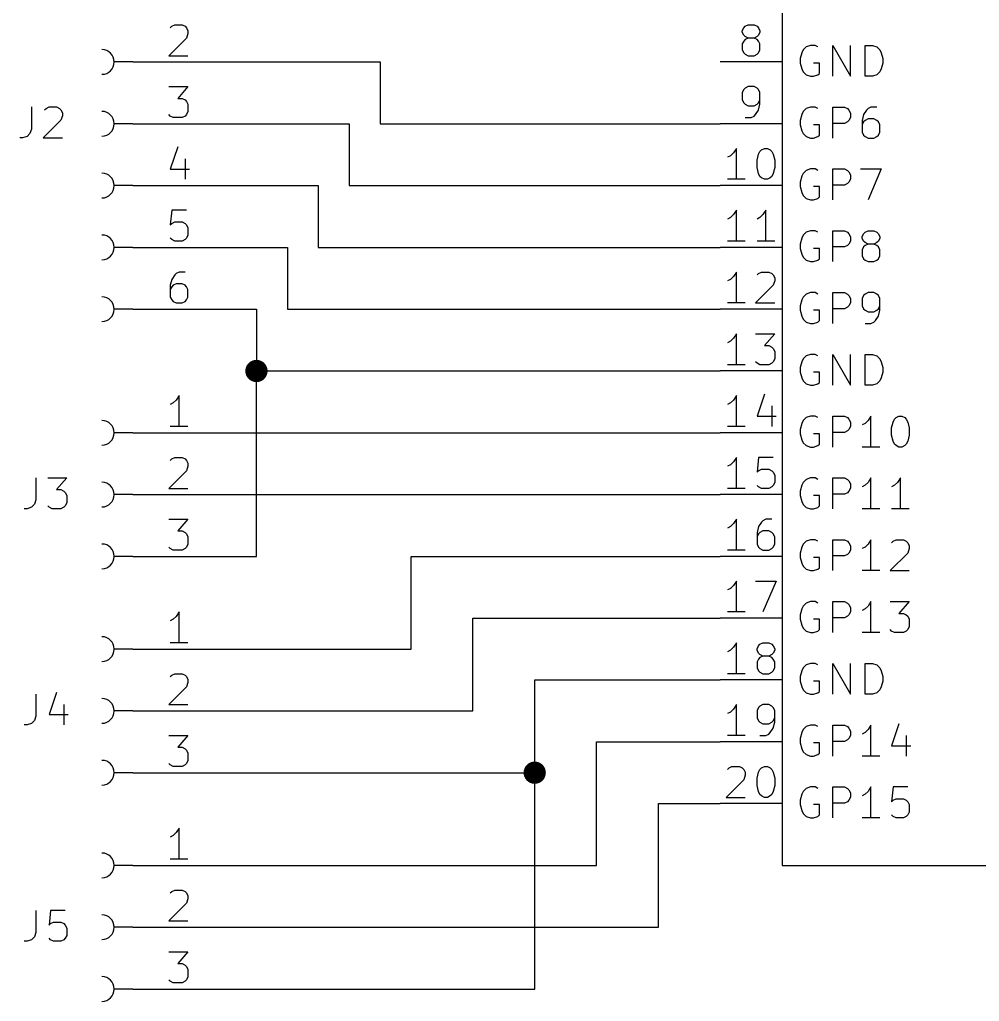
# Model space of a CAD drawing. Extents: x 4.17 to 7.23, y -4.62 to -2.02.
# Drawn here: x 4.167 to 5.719, y -4.62 to -3.032 of the extents above; entities that cross this region are included whole.
import ezdxf

# ---------------------------------------------------------------- set-up
doc = ezdxf.new("R2010")
doc.units = 0
doc.header["$MEASUREMENT"] = 0
doc.layers.add('BLACK', color=7, linetype='CONTINUOUS')

msp = doc.modelspace()

# ---------------------------------------------------------------- linework, layer by layer
at = {"layer": 'BLACK', "linetype": 'CONTINUOUS'}
for p, q in [((5.4, -2.25), (5.4, -4.4)), ((4.4107, -3.0446), (4.4131, -3.0423)), ((4.4131, -3.0423), (4.4179, -3.0399)), ((4.4179, -3.0399), (4.4298, -3.0399)), ((4.4298, -3.0399), (4.4345, -3.0423)), ((4.4345, -3.0423), (4.4369, -3.0446)), ((4.4369, -3.0446), (4.4393, -3.0494)), ((4.4393, -3.0494), (4.4393, -3.0542)), ((5.3357, -3.0494), (5.3381, -3.0446)), ((5.3357, -3.0518), (5.3357, -3.0494)), ((5.3381, -3.0446), (5.3405, -3.0423)), ((5.3405, -3.0423), (5.3452, -3.0399)), ((5.3452, -3.0399), (5.3548, -3.0399)), ((5.3548, -3.0399), (5.3595, -3.0423)), ((5.3595, -3.0423), (5.3619, -3.0446)), ((5.3619, -3.0446), (5.3643, -3.0494)), ((5.3643, -3.0494), (5.3643, -3.0518)), ((4.4369, -3.0613), (4.4083, -3.0899)), ((4.4393, -3.0542), (4.4369, -3.0613)), ((5.3381, -3.0565), (5.3357, -3.0518)), ((5.3405, -3.0589), (5.3381, -3.0565)), ((5.3405, -3.0637), (5.3381, -3.0661)), ((5.3452, -3.0613), (5.3405, -3.0589)), ((5.3452, -3.0613), (5.3405, -3.0637)), ((5.3548, -3.0613), (5.3452, -3.0613)), ((5.3595, -3.0589), (5.3548, -3.0613)), ((5.3595, -3.0637), (5.3548, -3.0613)), ((5.3619, -3.0565), (5.3595, -3.0589)), ((5.3619, -3.0661), (5.3595, -3.0637)), ((5.3643, -3.0518), (5.3619, -3.0565)), ((5.3381, -3.0661), (5.3357, -3.0708)), ((5.3357, -3.0708), (5.3357, -3.0804)), ((5.3357, -3.0804), (5.3381, -3.0851)), ((5.3643, -3.0708), (5.3619, -3.0661)), ((5.3619, -3.0851), (5.3643, -3.0804)), ((5.3643, -3.0804), (5.3643, -3.0708)), ((5.4343, -3.0803), (5.4319, -3.085)), ((5.439, -3.0755), (5.4343, -3.0803)), ((5.4462, -3.0731), (5.439, -3.0755)), ((5.4533, -3.0731), (5.4462, -3.0731)), ((5.4581, -3.0755), (5.4533, -3.0731)), ((5.4819, -3.1231), (5.4819, -3.0731)), ((5.4819, -3.0731), (5.5105, -3.1231)), ((5.5105, -3.1231), (5.5105, -3.0731)), ((5.5343, -3.1231), (5.5343, -3.0731)), ((5.5343, -3.0731), (5.5462, -3.0731)), ((5.5462, -3.0731), (5.5533, -3.0755)), ((5.5533, -3.0755), (5.5581, -3.0803)), ((5.5581, -3.0803), (5.5605, -3.085)), ((4.4083, -3.0899), (4.4393, -3.0899)), ((5.3381, -3.0851), (5.3405, -3.0875)), ((5.3405, -3.0875), (5.3452, -3.0899)), ((5.3452, -3.0899), (5.3548, -3.0899)), ((5.3548, -3.0899), (5.3595, -3.0875)), ((5.3595, -3.0875), (5.3619, -3.0851)), ((5.4319, -3.085), (5.4295, -3.0946)), ((5.4295, -3.0946), (5.4295, -3.1017)), ((5.5605, -3.085), (5.5629, -3.0946)), ((5.5629, -3.0946), (5.5629, -3.1017)), ((4.35, -3.1), (4.32, -3.1)), ((4.35, -3.1), (4.5, -3.1)), ((4.5, -3.1), (4.75, -3.1)), ((4.75, -3.1), (4.75, -3.2)), ((5.4, -3.1), (5.3, -3.1)), ((5.4295, -3.1017), (5.4319, -3.1112)), ((5.4319, -3.1112), (5.4343, -3.116)), ((5.4605, -3.1017), (5.4509, -3.1017)), ((5.4605, -3.1184), (5.4605, -3.1017)), ((5.5605, -3.1112), (5.5581, -3.116)), ((5.5629, -3.1017), (5.5605, -3.1112)), ((5.4343, -3.116), (5.439, -3.1208)), ((5.439, -3.1208), (5.4462, -3.1231)), ((5.4462, -3.1231), (5.4509, -3.1231)), ((5.4509, -3.1231), (5.4581, -3.1208)), ((5.4581, -3.1208), (5.4605, -3.1184)), ((5.5462, -3.1231), (5.5343, -3.1231)), ((5.5533, -3.1208), (5.5462, -3.1231)), ((5.5581, -3.116), (5.5533, -3.1208)), ((4.4083, -3.1399), (4.4393, -3.1399)), ((4.4393, -3.1399), (4.4226, -3.1589)), ((5.3381, -3.1446), (5.3357, -3.1494)), ((5.3405, -3.1423), (5.3381, -3.1446)), ((5.3452, -3.1399), (5.3405, -3.1423)), ((5.3548, -3.1399), (5.3452, -3.1399)), ((5.3595, -3.1423), (5.3548, -3.1399)), ((5.3619, -3.1446), (5.3595, -3.1423)), ((5.3643, -3.1494), (5.3619, -3.1446)), ((4.4226, -3.1589), (4.4298, -3.1589)), ((4.4298, -3.1589), (4.4345, -3.1613)), ((5.3357, -3.1494), (5.3357, -3.1613)), ((5.3643, -3.1684), (5.3643, -3.1494)), ((4.1861, -3.1728), (4.1861, -3.2085)), ((4.2075, -3.1776), (4.2099, -3.1752)), ((4.2099, -3.1752), (4.2147, -3.1728)), ((4.2147, -3.1728), (4.2266, -3.1728)), ((4.2266, -3.1728), (4.2313, -3.1752)), ((4.2313, -3.1752), (4.2337, -3.1776)), ((4.4345, -3.1613), (4.4369, -3.1637)), ((4.4369, -3.1637), (4.4393, -3.1684)), ((4.4393, -3.1684), (4.4393, -3.1804)), ((5.3357, -3.1613), (5.3381, -3.1661)), ((5.3381, -3.1661), (5.3405, -3.1684)), ((5.3405, -3.1684), (5.3452, -3.1708)), ((5.3452, -3.1708), (5.3548, -3.1708)), ((5.3548, -3.1708), (5.3595, -3.1684)), ((5.3595, -3.1684), (5.3619, -3.1661)), ((5.3619, -3.1661), (5.3643, -3.1613)), ((5.3619, -3.178), (5.3643, -3.1684)), ((5.439, -3.1755), (5.4343, -3.1803)), ((5.4462, -3.1731), (5.439, -3.1755)), ((5.4533, -3.1731), (5.4462, -3.1731)), ((5.4581, -3.1755), (5.4533, -3.1731)), ((5.4819, -3.2231), (5.4819, -3.1731)), ((5.4819, -3.1731), (5.5009, -3.1731)), ((5.5009, -3.1731), (5.5057, -3.1755)), ((5.5057, -3.1755), (5.5081, -3.1779)), ((5.539, -3.1755), (5.5367, -3.1779)), ((5.5438, -3.1731), (5.539, -3.1755)), ((5.5533, -3.1731), (5.5438, -3.1731)), ((4.2337, -3.1776), (4.2361, -3.1823)), ((4.2361, -3.1871), (4.2337, -3.1942)), ((4.2361, -3.1823), (4.2361, -3.1871)), ((4.4107, -3.1875), (4.4083, -3.1851)), ((4.4155, -3.1899), (4.4107, -3.1875)), ((4.4298, -3.1899), (4.4155, -3.1899)), ((4.4345, -3.1875), (4.4298, -3.1899)), ((4.4369, -3.1851), (4.4345, -3.1875)), ((4.4393, -3.1804), (4.4369, -3.1851)), ((5.3405, -3.1899), (5.35, -3.1899)), ((5.35, -3.1899), (5.3548, -3.1875)), ((5.3548, -3.1875), (5.3571, -3.1851)), ((5.3571, -3.1851), (5.3619, -3.178)), ((5.4319, -3.185), (5.4295, -3.1946)), ((5.4343, -3.1803), (5.4319, -3.185)), ((5.5081, -3.1779), (5.5105, -3.1827)), ((5.5105, -3.1898), (5.5081, -3.1946)), ((5.5105, -3.1827), (5.5105, -3.1898)), ((5.5319, -3.185), (5.5295, -3.1946)), ((5.5367, -3.1779), (5.5319, -3.185)), ((5.539, -3.1922), (5.5343, -3.1946)), ((5.5486, -3.1922), (5.539, -3.1922)), ((5.5533, -3.1946), (5.5486, -3.1922)), ((4.1861, -3.2085), (4.1837, -3.2157)), ((4.2337, -3.1942), (4.2051, -3.2228)), ((4.35, -3.2), (4.32, -3.2)), ((4.35, -3.2), (4.5, -3.2)), ((4.5, -3.2), (4.7, -3.2)), ((4.7, -3.2), (4.7, -3.3)), ((4.75, -3.2), (5.3, -3.2)), ((5.4, -3.2), (5.3, -3.2)), ((5.4295, -3.1946), (5.4295, -3.2017)), ((5.4295, -3.2017), (5.4319, -3.2112)), ((5.4605, -3.2017), (5.4509, -3.2017)), ((5.4605, -3.2184), (5.4605, -3.2017)), ((5.5009, -3.1993), (5.4819, -3.1993)), ((5.5057, -3.1969), (5.5009, -3.1993)), ((5.5081, -3.1946), (5.5057, -3.1969)), ((5.5295, -3.1946), (5.5295, -3.2136)), ((5.5319, -3.1969), (5.5295, -3.2017)), ((5.5343, -3.1946), (5.5319, -3.1969)), ((5.5557, -3.1969), (5.5533, -3.1946)), ((5.5581, -3.2017), (5.5557, -3.1969)), ((5.5581, -3.2136), (5.5581, -3.2017)), ((4.1718, -3.2228), (4.1671, -3.2228)), ((4.179, -3.2204), (4.1718, -3.2228)), ((4.1837, -3.2157), (4.179, -3.2204)), ((4.2051, -3.2228), (4.2361, -3.2228)), ((5.4319, -3.2112), (5.4343, -3.216)), ((5.4343, -3.216), (5.439, -3.2208)), ((5.439, -3.2208), (5.4462, -3.2231)), ((5.4462, -3.2231), (5.4509, -3.2231)), ((5.4509, -3.2231), (5.4581, -3.2208)), ((5.4581, -3.2208), (5.4605, -3.2184)), ((5.5295, -3.2136), (5.5319, -3.2184)), ((5.5319, -3.2184), (5.5343, -3.2208)), ((5.5343, -3.2208), (5.539, -3.2231)), ((5.539, -3.2231), (5.5486, -3.2231)), ((5.5486, -3.2231), (5.5533, -3.2208)), ((5.5533, -3.2208), (5.5557, -3.2184)), ((5.5557, -3.2184), (5.5581, -3.2136)), ((4.4226, -3.2375), (4.4107, -3.2732)), ((5.3262, -3.2399), (5.3214, -3.247)), ((5.3262, -3.2899), (5.3262, -3.2399)), ((5.3667, -3.2423), (5.3714, -3.2399)), ((5.3714, -3.2399), (5.3762, -3.2399)), ((5.3762, -3.2399), (5.3809, -3.2423)), ((5.3167, -3.2518), (5.3119, -3.2542)), ((5.3214, -3.247), (5.3167, -3.2518)), ((5.3595, -3.2589), (5.3619, -3.2494)), ((5.3619, -3.2494), (5.3643, -3.2446)), ((5.3643, -3.2446), (5.3667, -3.2423)), ((5.3809, -3.2423), (5.3833, -3.2446)), ((5.3833, -3.2446), (5.3857, -3.2494)), ((5.3857, -3.2494), (5.3881, -3.2589)), ((4.4345, -3.2565), (4.4345, -3.2899)), ((5.3595, -3.2708), (5.3595, -3.2589)), ((5.3619, -3.2804), (5.3595, -3.2708)), ((5.3881, -3.2708), (5.3857, -3.2804)), ((5.3881, -3.2589), (5.3881, -3.2708)), ((4.4107, -3.2732), (4.4417, -3.2732)), ((5.3643, -3.2851), (5.3619, -3.2804)), ((5.3667, -3.2875), (5.3643, -3.2851)), ((5.3714, -3.2899), (5.3667, -3.2875)), ((5.3809, -3.2875), (5.3762, -3.2899)), ((5.3833, -3.2851), (5.3809, -3.2875)), ((5.3857, -3.2804), (5.3833, -3.2851)), ((5.4319, -3.285), (5.4295, -3.2946)), ((5.4343, -3.2803), (5.4319, -3.285)), ((5.439, -3.2755), (5.4343, -3.2803)), ((5.4462, -3.2731), (5.439, -3.2755)), ((5.4533, -3.2731), (5.4462, -3.2731)), ((5.4581, -3.2755), (5.4533, -3.2731)), ((5.4819, -3.3231), (5.4819, -3.2731)), ((5.4819, -3.2731), (5.5009, -3.2731)), ((5.5009, -3.2731), (5.5057, -3.2755)), ((5.5057, -3.2755), (5.5081, -3.2779)), ((5.5081, -3.2779), (5.5105, -3.2827)), ((5.5105, -3.2827), (5.5105, -3.2898)), ((5.5271, -3.2731), (5.5605, -3.2731)), ((5.5605, -3.2731), (5.539, -3.3231)), ((4.35, -3.3), (4.32, -3.3)), ((4.35, -3.3), (4.5, -3.3)), ((4.5, -3.3), (4.65, -3.3)), ((4.65, -3.3), (4.65, -3.4)), ((4.7, -3.3), (5.3, -3.3)), ((5.4, -3.3), (5.3, -3.3)), ((5.3405, -3.2899), (5.3119, -3.2899)), ((5.3762, -3.2899), (5.3714, -3.2899)), ((5.4295, -3.2946), (5.4295, -3.3017)), ((5.4295, -3.3017), (5.4319, -3.3112)), ((5.4605, -3.3017), (5.4509, -3.3017)), ((5.4605, -3.3184), (5.4605, -3.3017)), ((5.5009, -3.2993), (5.4819, -3.2993)), ((5.5057, -3.2969), (5.5009, -3.2993)), ((5.5081, -3.2946), (5.5057, -3.2969)), ((5.5105, -3.2898), (5.5081, -3.2946)), ((5.4319, -3.3112), (5.4343, -3.316)), ((5.4343, -3.316), (5.439, -3.3208)), ((5.4581, -3.3208), (5.4605, -3.3184)), ((5.439, -3.3208), (5.4462, -3.3231)), ((5.4462, -3.3231), (5.4509, -3.3231)), ((5.4509, -3.3231), (5.4581, -3.3208)), ((4.4131, -3.3399), (4.4107, -3.3637)), ((4.4369, -3.3399), (4.4131, -3.3399)), ((5.3214, -3.347), (5.3167, -3.3518)), ((5.3262, -3.3399), (5.3214, -3.347)), ((5.3262, -3.3899), (5.3262, -3.3399)), ((5.369, -3.347), (5.3643, -3.3518)), ((5.3738, -3.3399), (5.369, -3.347)), ((5.3738, -3.3899), (5.3738, -3.3399)), ((4.4107, -3.3637), (4.4131, -3.3613)), ((4.4131, -3.3613), (4.4179, -3.3589)), ((4.4179, -3.3589), (4.4298, -3.3589)), ((4.4298, -3.3589), (4.4345, -3.3613)), ((4.4345, -3.3613), (4.4369, -3.3637)), ((4.4369, -3.3637), (4.4393, -3.3684)), ((5.3167, -3.3518), (5.3119, -3.3542)), ((5.3643, -3.3518), (5.3595, -3.3542)), ((4.4393, -3.3804), (4.4369, -3.3851)), ((4.4393, -3.3684), (4.4393, -3.3804)), ((5.4343, -3.3803), (5.4319, -3.385)), ((5.439, -3.3755), (5.4343, -3.3803)), ((5.4462, -3.3731), (5.439, -3.3755)), ((5.4533, -3.3731), (5.4462, -3.3731)), ((5.4581, -3.3755), (5.4533, -3.3731)), ((5.4819, -3.4231), (5.4819, -3.3731)), ((5.4819, -3.3731), (5.5009, -3.3731)), ((5.5009, -3.3731), (5.5057, -3.3755)), ((5.5057, -3.3755), (5.5081, -3.3779)), ((5.5081, -3.3779), (5.5105, -3.3827)), ((5.5105, -3.3827), (5.5105, -3.3898)), ((5.5295, -3.3827), (5.5319, -3.3779)), ((5.5295, -3.385), (5.5295, -3.3827)), ((5.5319, -3.3779), (5.5343, -3.3755)), ((5.5343, -3.3755), (5.539, -3.3731)), ((5.539, -3.3731), (5.5486, -3.3731)), ((5.5486, -3.3731), (5.5533, -3.3755)), ((5.5533, -3.3755), (5.5557, -3.3779)), ((5.5557, -3.3779), (5.5581, -3.3827)), ((5.5581, -3.3827), (5.5581, -3.385)), ((4.4131, -3.3875), (4.4107, -3.3851)), ((4.4179, -3.3899), (4.4131, -3.3875)), ((4.4298, -3.3899), (4.4179, -3.3899)), ((4.4345, -3.3875), (4.4298, -3.3899)), ((4.4369, -3.3851), (4.4345, -3.3875)), ((5.3405, -3.3899), (5.3119, -3.3899)), ((5.3881, -3.3899), (5.3595, -3.3899)), ((5.4319, -3.385), (5.4295, -3.3946)), ((5.4295, -3.3946), (5.4295, -3.4017)), ((5.5009, -3.3993), (5.4819, -3.3993)), ((5.5057, -3.3969), (5.5009, -3.3993)), ((5.5081, -3.3946), (5.5057, -3.3969)), ((5.5105, -3.3898), (5.5081, -3.3946)), ((5.5319, -3.3898), (5.5295, -3.385)), ((5.5319, -3.3993), (5.5295, -3.4041)), ((5.5343, -3.3922), (5.5319, -3.3898)), ((5.5343, -3.3969), (5.5319, -3.3993)), ((5.539, -3.3946), (5.5343, -3.3922)), ((5.539, -3.3946), (5.5343, -3.3969)), ((5.5486, -3.3946), (5.539, -3.3946)), ((5.5533, -3.3922), (5.5486, -3.3946)), ((5.5533, -3.3969), (5.5486, -3.3946)), ((5.5557, -3.3898), (5.5533, -3.3922)), ((5.5557, -3.3993), (5.5533, -3.3969)), ((5.5581, -3.385), (5.5557, -3.3898)), ((5.5581, -3.4041), (5.5557, -3.3993)), ((4.35, -3.4), (4.32, -3.4)), ((4.35, -3.4), (4.5, -3.4)), ((4.5, -3.4), (4.6, -3.4)), ((4.6, -3.4), (4.6, -3.5)), ((4.65, -3.4), (5.3, -3.4)), ((5.4, -3.4), (5.3, -3.4)), ((5.4295, -3.4017), (5.4319, -3.4112)), ((5.4319, -3.4112), (5.4343, -3.416)), ((5.4605, -3.4017), (5.4509, -3.4017)), ((5.4605, -3.4184), (5.4605, -3.4017)), ((5.5295, -3.4041), (5.5295, -3.4136)), ((5.5295, -3.4136), (5.5319, -3.4184)), ((5.5557, -3.4184), (5.5581, -3.4136)), ((5.5581, -3.4136), (5.5581, -3.4041)), ((5.4343, -3.416), (5.439, -3.4208)), ((5.439, -3.4208), (5.4462, -3.4231)), ((5.4462, -3.4231), (5.4509, -3.4231)), ((5.4509, -3.4231), (5.4581, -3.4208)), ((5.4581, -3.4208), (5.4605, -3.4184)), ((5.5319, -3.4184), (5.5343, -3.4208)), ((5.5343, -3.4208), (5.539, -3.4231)), ((5.539, -3.4231), (5.5486, -3.4231)), ((5.5486, -3.4231), (5.5533, -3.4208)), ((5.5533, -3.4208), (5.5557, -3.4184)), ((4.4179, -3.4446), (4.4131, -3.4518)), ((4.4202, -3.4423), (4.4179, -3.4446)), ((4.425, -3.4399), (4.4202, -3.4423)), ((4.4345, -3.4399), (4.425, -3.4399)), ((5.3214, -3.447), (5.3167, -3.4518)), ((5.3262, -3.4399), (5.3214, -3.447)), ((5.3262, -3.4899), (5.3262, -3.4399)), ((5.3595, -3.4446), (5.3619, -3.4423)), ((5.3619, -3.4423), (5.3667, -3.4399)), ((5.3667, -3.4399), (5.3786, -3.4399)), ((5.3786, -3.4399), (5.3833, -3.4423)), ((5.3833, -3.4423), (5.3857, -3.4446)), ((5.3857, -3.4446), (5.3881, -3.4494)), ((4.4131, -3.4518), (4.4107, -3.4613)), ((4.4107, -3.4613), (4.4107, -3.4804)), ((4.4155, -3.4613), (4.4131, -3.4637)), ((4.4202, -3.4589), (4.4155, -3.4613)), ((4.4298, -3.4589), (4.4202, -3.4589)), ((4.4345, -3.4613), (4.4298, -3.4589)), ((4.4369, -3.4637), (4.4345, -3.4613)), ((5.3167, -3.4518), (5.3119, -3.4542)), ((5.3857, -3.4613), (5.3571, -3.4899)), ((5.3881, -3.4542), (5.3857, -3.4613)), ((5.3881, -3.4494), (5.3881, -3.4542)), ((4.4131, -3.4637), (4.4107, -3.4684)), ((4.4393, -3.4684), (4.4369, -3.4637)), ((4.4393, -3.4804), (4.4393, -3.4684)), ((5.439, -3.4755), (5.4343, -3.4803)), ((5.4462, -3.4731), (5.439, -3.4755)), ((5.4533, -3.4731), (5.4462, -3.4731)), ((5.4581, -3.4755), (5.4533, -3.4731)), ((5.4819, -3.5231), (5.4819, -3.4731)), ((5.4819, -3.4731), (5.5009, -3.4731)), ((5.5009, -3.4731), (5.5057, -3.4755)), ((5.5057, -3.4755), (5.5081, -3.4779)), ((5.5081, -3.4779), (5.5105, -3.4827)), ((5.5319, -3.4779), (5.5295, -3.4827)), ((5.5343, -3.4755), (5.5319, -3.4779)), ((5.539, -3.4731), (5.5343, -3.4755)), ((5.5486, -3.4731), (5.539, -3.4731)), ((5.5533, -3.4755), (5.5486, -3.4731)), ((5.5557, -3.4779), (5.5533, -3.4755)), ((5.5581, -3.4827), (5.5557, -3.4779)), ((4.4107, -3.4804), (4.4131, -3.4851)), ((4.4131, -3.4851), (4.4155, -3.4875)), ((4.4155, -3.4875), (4.4202, -3.4899)), ((4.4202, -3.4899), (4.4298, -3.4899)), ((4.4298, -3.4899), (4.4345, -3.4875)), ((4.4345, -3.4875), (4.4369, -3.4851)), ((4.4369, -3.4851), (4.4393, -3.4804)), ((5.3405, -3.4899), (5.3119, -3.4899)), ((5.3571, -3.4899), (5.3881, -3.4899)), ((5.4319, -3.485), (5.4295, -3.4946)), ((5.4295, -3.4946), (5.4295, -3.5017)), ((5.4343, -3.4803), (5.4319, -3.485)), ((5.5081, -3.4946), (5.5057, -3.4969)), ((5.5105, -3.4898), (5.5081, -3.4946)), ((5.5105, -3.4827), (5.5105, -3.4898)), ((5.5295, -3.4827), (5.5295, -3.4946)), ((5.5295, -3.4946), (5.5319, -3.4993)), ((5.5557, -3.4993), (5.5581, -3.4946)), ((5.5581, -3.5017), (5.5581, -3.4827)), ((4.35, -3.5), (4.32, -3.5)), ((4.35, -3.5), (4.5, -3.5)), ((4.5, -3.5), (4.55, -3.5)), ((4.55, -3.5), (4.55, -3.6)), ((4.6, -3.5), (5.3, -3.5)), ((5.4, -3.5), (5.3, -3.5)), ((5.4295, -3.5017), (5.4319, -3.5112)), ((5.4605, -3.5017), (5.4509, -3.5017)), ((5.4605, -3.5184), (5.4605, -3.5017)), ((5.5009, -3.4993), (5.4819, -3.4993)), ((5.5057, -3.4969), (5.5009, -3.4993)), ((5.5319, -3.4993), (5.5343, -3.5017)), ((5.5343, -3.5017), (5.539, -3.5041)), ((5.539, -3.5041), (5.5486, -3.5041)), ((5.5486, -3.5041), (5.5533, -3.5017)), ((5.5533, -3.5017), (5.5557, -3.4993)), ((5.5557, -3.5112), (5.5581, -3.5017)), ((5.4319, -3.5112), (5.4343, -3.516)), ((5.4343, -3.516), (5.439, -3.5208)), ((5.439, -3.5208), (5.4462, -3.5231)), ((5.4462, -3.5231), (5.4509, -3.5231)), ((5.4509, -3.5231), (5.4581, -3.5208)), ((5.4581, -3.5208), (5.4605, -3.5184)), ((5.5343, -3.5231), (5.5438, -3.5231)), ((5.5438, -3.5231), (5.5486, -3.5208)), ((5.5486, -3.5208), (5.5509, -3.5184)), ((5.5509, -3.5184), (5.5557, -3.5112)), ((5.3262, -3.5399), (5.3214, -3.547)), ((5.3262, -3.5899), (5.3262, -3.5399)), ((5.3571, -3.5399), (5.3881, -3.5399)), ((5.3881, -3.5399), (5.3714, -3.5589)), ((5.3167, -3.5518), (5.3119, -3.5542)), ((5.3214, -3.547), (5.3167, -3.5518)), ((5.3714, -3.5589), (5.3786, -3.5589)), ((5.3786, -3.5589), (5.3833, -3.5613)), ((5.3833, -3.5613), (5.3857, -3.5637)), ((5.3857, -3.5637), (5.3881, -3.5684)), ((5.3881, -3.5684), (5.3881, -3.5804)), ((5.4462, -3.5731), (5.439, -3.5755)), ((5.4533, -3.5731), (5.4462, -3.5731)), ((5.4581, -3.5755), (5.4533, -3.5731)), ((5.4819, -3.6231), (5.4819, -3.5731)), ((5.4819, -3.5731), (5.5105, -3.6231)), ((5.5105, -3.6231), (5.5105, -3.5731)), ((5.5343, -3.6231), (5.5343, -3.5731)), ((5.5343, -3.5731), (5.5462, -3.5731)), ((5.5462, -3.5731), (5.5533, -3.5755)), ((5.3405, -3.5899), (5.3119, -3.5899)), ((5.3595, -3.5875), (5.3571, -3.5851)), ((5.3643, -3.5899), (5.3595, -3.5875)), ((5.3786, -3.5899), (5.3643, -3.5899)), ((5.3833, -3.5875), (5.3786, -3.5899)), ((5.3857, -3.5851), (5.3833, -3.5875)), ((5.3881, -3.5804), (5.3857, -3.5851)), ((5.4319, -3.585), (5.4295, -3.5946)), ((5.4343, -3.5803), (5.4319, -3.585)), ((5.439, -3.5755), (5.4343, -3.5803)), ((5.5533, -3.5755), (5.5581, -3.5803)), ((5.5581, -3.5803), (5.5605, -3.585)), ((5.5605, -3.585), (5.5629, -3.5946)), ((4.55, -3.9), (4.55, -3.6)), ((4.55, -3.6), (5.3, -3.6)), ((5.4, -3.6), (5.3, -3.6)), ((5.4295, -3.5946), (5.4295, -3.6017)), ((5.4295, -3.6017), (5.4319, -3.6112)), ((5.4605, -3.6017), (5.4509, -3.6017)), ((5.4605, -3.6184), (5.4605, -3.6017)), ((5.5629, -3.6017), (5.5605, -3.6112)), ((5.5629, -3.5946), (5.5629, -3.6017)), ((5.4319, -3.6112), (5.4343, -3.616)), ((5.4343, -3.616), (5.439, -3.6208)), ((5.439, -3.6208), (5.4462, -3.6231)), ((5.4509, -3.6231), (5.4581, -3.6208)), ((5.4581, -3.6208), (5.4605, -3.6184)), ((5.5533, -3.6208), (5.5462, -3.6231)), ((5.5581, -3.616), (5.5533, -3.6208)), ((5.5605, -3.6112), (5.5581, -3.616)), ((5.3714, -3.6375), (5.3595, -3.6732)), ((5.4462, -3.6231), (5.4509, -3.6231)), ((5.5462, -3.6231), (5.5343, -3.6231)), ((4.4155, -3.6518), (4.4107, -3.6542)), ((4.4202, -3.647), (4.4155, -3.6518)), ((4.425, -3.6399), (4.4202, -3.647)), ((4.425, -3.6899), (4.425, -3.6399)), ((5.3167, -3.6518), (5.3119, -3.6542)), ((5.3214, -3.647), (5.3167, -3.6518)), ((5.3262, -3.6399), (5.3214, -3.647)), ((5.3262, -3.6899), (5.3262, -3.6399)), ((5.3833, -3.6565), (5.3833, -3.6899)), ((5.3595, -3.6732), (5.3905, -3.6732)), ((5.4319, -3.685), (5.4295, -3.6946)), ((5.4343, -3.6803), (5.4319, -3.685)), ((5.439, -3.6755), (5.4343, -3.6803)), ((5.4462, -3.6731), (5.439, -3.6755)), ((5.4533, -3.6731), (5.4462, -3.6731)), ((5.4581, -3.6755), (5.4533, -3.6731)), ((5.4819, -3.7231), (5.4819, -3.6731)), ((5.4819, -3.6731), (5.5009, -3.6731)), ((5.5009, -3.6731), (5.5057, -3.6755)), ((5.5057, -3.6755), (5.5081, -3.6779)), ((5.5081, -3.6779), (5.5105, -3.6827)), ((5.5105, -3.6827), (5.5105, -3.6898)), ((5.5343, -3.685), (5.5295, -3.6874)), ((5.539, -3.6803), (5.5343, -3.685)), ((5.5438, -3.6731), (5.539, -3.6803)), ((5.5438, -3.7231), (5.5438, -3.6731)), ((5.5771, -3.6922), (5.5795, -3.6827)), ((5.5795, -3.6827), (5.5819, -3.6779)), ((5.5819, -3.6779), (5.5843, -3.6755)), ((5.5843, -3.6755), (5.589, -3.6731)), ((5.589, -3.6731), (5.5938, -3.6731)), ((5.5938, -3.6731), (5.5986, -3.6755)), ((5.5986, -3.6755), (5.6009, -3.6779)), ((5.6009, -3.6779), (5.6033, -3.6827)), ((5.6033, -3.6827), (5.6057, -3.6922)), ((4.35, -3.7), (4.32, -3.7)), ((4.35, -3.7), (4.5, -3.7)), ((4.4393, -3.6899), (4.4107, -3.6899)), ((4.5, -3.7), (5.3, -3.7)), ((5.4, -3.7), (5.3, -3.7)), ((5.3405, -3.6899), (5.3119, -3.6899)), ((5.4295, -3.6946), (5.4295, -3.7017)), ((5.5009, -3.6993), (5.4819, -3.6993)), ((5.5057, -3.6969), (5.5009, -3.6993)), ((5.5081, -3.6946), (5.5057, -3.6969)), ((5.5105, -3.6898), (5.5081, -3.6946)), ((5.5771, -3.7041), (5.5771, -3.6922)), ((5.6057, -3.6922), (5.6057, -3.7041)), ((5.4295, -3.7017), (5.4319, -3.7112)), ((5.4319, -3.7112), (5.4343, -3.716)), ((5.4343, -3.716), (5.439, -3.7208)), ((5.4605, -3.7017), (5.4509, -3.7017)), ((5.4605, -3.7184), (5.4605, -3.7017)), ((5.5795, -3.7136), (5.5771, -3.7041)), ((5.5819, -3.7184), (5.5795, -3.7136)), ((5.6033, -3.7136), (5.6009, -3.7184)), ((5.6057, -3.7041), (5.6033, -3.7136)), ((5.439, -3.7208), (5.4462, -3.7231)), ((5.4462, -3.7231), (5.4509, -3.7231)), ((5.4509, -3.7231), (5.4581, -3.7208)), ((5.4581, -3.7208), (5.4605, -3.7184)), ((5.5581, -3.7231), (5.5295, -3.7231)), ((5.5843, -3.7208), (5.5819, -3.7184)), ((5.589, -3.7231), (5.5843, -3.7208)), ((5.5938, -3.7231), (5.589, -3.7231)), ((5.5986, -3.7208), (5.5938, -3.7231)), ((5.6009, -3.7184), (5.5986, -3.7208)), ((4.4107, -3.7446), (4.4131, -3.7423)), ((4.4131, -3.7423), (4.4179, -3.7399)), ((4.4179, -3.7399), (4.4298, -3.7399)), ((4.4298, -3.7399), (4.4345, -3.7423)), ((4.4345, -3.7423), (4.4369, -3.7446)), ((4.4369, -3.7446), (4.4393, -3.7494)), ((5.3214, -3.747), (5.3167, -3.7518)), ((5.3262, -3.7399), (5.3214, -3.747)), ((5.3262, -3.7899), (5.3262, -3.7399)), ((5.3619, -3.7399), (5.3595, -3.7637)), ((5.3857, -3.7399), (5.3619, -3.7399)), ((4.4369, -3.7613), (4.4083, -3.7899)), ((4.4393, -3.7542), (4.4369, -3.7613)), ((4.4393, -3.7494), (4.4393, -3.7542)), ((5.3167, -3.7518), (5.3119, -3.7542)), ((5.3595, -3.7637), (5.3619, -3.7613)), ((5.3619, -3.7613), (5.3667, -3.7589)), ((5.3667, -3.7589), (5.3786, -3.7589)), ((5.3786, -3.7589), (5.3833, -3.7613)), ((5.3833, -3.7613), (5.3857, -3.7637)), ((5.3857, -3.7637), (5.3881, -3.7684)), ((4.1933, -3.7728), (4.1933, -3.8085)), ((4.2124, -3.7728), (4.2433, -3.7728)), ((4.2433, -3.7728), (4.2267, -3.7919)), ((5.3881, -3.7804), (5.3857, -3.7851)), ((5.3881, -3.7684), (5.3881, -3.7804)), ((5.4343, -3.7803), (5.4319, -3.785)), ((5.439, -3.7755), (5.4343, -3.7803)), ((5.4462, -3.7731), (5.439, -3.7755)), ((5.4533, -3.7731), (5.4462, -3.7731)), ((5.4581, -3.7755), (5.4533, -3.7731)), ((5.4819, -3.8231), (5.4819, -3.7731)), ((5.4819, -3.7731), (5.5009, -3.7731)), ((5.5009, -3.7731), (5.5057, -3.7755)), ((5.5057, -3.7755), (5.5081, -3.7779)), ((5.5081, -3.7779), (5.5105, -3.7827)), ((5.539, -3.7803), (5.5343, -3.785)), ((5.5438, -3.7731), (5.539, -3.7803)), ((5.5438, -3.8231), (5.5438, -3.7731)), ((5.5867, -3.7803), (5.5819, -3.785)), ((5.5914, -3.7731), (5.5867, -3.7803)), ((5.5914, -3.8231), (5.5914, -3.7731)), ((4.2267, -3.7919), (4.2338, -3.7919)), ((4.2338, -3.7919), (4.2386, -3.7942)), ((4.2386, -3.7942), (4.2409, -3.7966)), ((4.4083, -3.7899), (4.4393, -3.7899)), ((5.3405, -3.7899), (5.3119, -3.7899)), ((5.3619, -3.7875), (5.3595, -3.7851)), ((5.3667, -3.7899), (5.3619, -3.7875)), ((5.3786, -3.7899), (5.3667, -3.7899)), ((5.3833, -3.7875), (5.3786, -3.7899)), ((5.3857, -3.7851), (5.3833, -3.7875)), ((5.4319, -3.785), (5.4295, -3.7946)), ((5.4295, -3.7946), (5.4295, -3.8017)), ((5.5081, -3.7946), (5.5057, -3.7969)), ((5.5105, -3.7898), (5.5081, -3.7946)), ((5.5105, -3.7827), (5.5105, -3.7898)), ((5.5343, -3.785), (5.5295, -3.7874)), ((5.5819, -3.785), (5.5771, -3.7874)), ((4.1933, -3.8085), (4.1909, -3.8157)), ((4.2409, -3.7966), (4.2433, -3.8014)), ((4.2433, -3.8014), (4.2433, -3.8133)), ((4.35, -3.8), (4.32, -3.8)), ((4.35, -3.8), (4.5, -3.8)), ((4.5, -3.8), (5.3, -3.8)), ((5.4, -3.8), (5.3, -3.8)), ((5.4295, -3.8017), (5.4319, -3.8112)), ((5.4319, -3.8112), (5.4343, -3.816)), ((5.4605, -3.8017), (5.4509, -3.8017)), ((5.4605, -3.8184), (5.4605, -3.8017)), ((5.5009, -3.7993), (5.4819, -3.7993)), ((5.5057, -3.7969), (5.5009, -3.7993)), ((4.179, -3.8228), (4.1743, -3.8228)), ((4.1862, -3.8204), (4.179, -3.8228)), ((4.1909, -3.8157), (4.1862, -3.8204)), ((4.2148, -3.8204), (4.2124, -3.818)), ((4.2195, -3.8228), (4.2148, -3.8204)), ((4.2338, -3.8228), (4.2195, -3.8228)), ((4.2386, -3.8204), (4.2338, -3.8228)), ((4.2409, -3.818), (4.2386, -3.8204)), ((4.2433, -3.8133), (4.2409, -3.818)), ((5.4343, -3.816), (5.439, -3.8208)), ((5.439, -3.8208), (5.4462, -3.8231)), ((5.4462, -3.8231), (5.4509, -3.8231)), ((5.4509, -3.8231), (5.4581, -3.8208)), ((5.4581, -3.8208), (5.4605, -3.8184)), ((5.5581, -3.8231), (5.5295, -3.8231)), ((5.6057, -3.8231), (5.5771, -3.8231)), ((4.4083, -3.8399), (4.4393, -3.8399)), ((4.4393, -3.8399), (4.4226, -3.8589)), ((5.3262, -3.8399), (5.3214, -3.847)), ((5.3262, -3.8899), (5.3262, -3.8399)), ((5.369, -3.8423), (5.3667, -3.8446)), ((5.3738, -3.8399), (5.369, -3.8423)), ((5.3833, -3.8399), (5.3738, -3.8399)), ((4.4226, -3.8589), (4.4298, -3.8589)), ((4.4298, -3.8589), (4.4345, -3.8613)), ((5.3167, -3.8518), (5.3119, -3.8542)), ((5.3214, -3.847), (5.3167, -3.8518)), ((5.3619, -3.8518), (5.3595, -3.8613)), ((5.3667, -3.8446), (5.3619, -3.8518)), ((5.369, -3.8589), (5.3643, -3.8613)), ((5.3786, -3.8589), (5.369, -3.8589)), ((5.3833, -3.8613), (5.3786, -3.8589)), ((4.4345, -3.8613), (4.4369, -3.8637)), ((4.4369, -3.8637), (4.4393, -3.8684)), ((4.4393, -3.8684), (4.4393, -3.8804)), ((5.3595, -3.8613), (5.3595, -3.8804)), ((5.3619, -3.8637), (5.3595, -3.8684)), ((5.3643, -3.8613), (5.3619, -3.8637)), ((5.3857, -3.8637), (5.3833, -3.8613)), ((5.3881, -3.8684), (5.3857, -3.8637)), ((5.3881, -3.8804), (5.3881, -3.8684)), ((5.439, -3.8755), (5.4343, -3.8803)), ((5.4462, -3.8731), (5.439, -3.8755)), ((5.4533, -3.8731), (5.4462, -3.8731)), ((5.4581, -3.8755), (5.4533, -3.8731)), ((5.4819, -3.9231), (5.4819, -3.8731)), ((5.4819, -3.8731), (5.5009, -3.8731)), ((5.5009, -3.8731), (5.5057, -3.8755)), ((5.5057, -3.8755), (5.5081, -3.8779)), ((5.5438, -3.8731), (5.539, -3.8803)), ((5.5438, -3.9231), (5.5438, -3.8731)), ((5.5771, -3.8779), (5.5795, -3.8755)), ((5.5795, -3.8755), (5.5843, -3.8731)), ((5.5843, -3.8731), (5.5962, -3.8731)), ((5.5962, -3.8731), (5.6009, -3.8755)), ((5.6009, -3.8755), (5.6033, -3.8779)), ((4.4107, -3.8875), (4.4083, -3.8851)), ((4.4155, -3.8899), (4.4107, -3.8875)), ((4.4298, -3.8899), (4.4155, -3.8899)), ((4.4345, -3.8875), (4.4298, -3.8899)), ((4.4369, -3.8851), (4.4345, -3.8875)), ((4.4393, -3.8804), (4.4369, -3.8851)), ((5.3405, -3.8899), (5.3119, -3.8899)), ((5.3595, -3.8804), (5.3619, -3.8851)), ((5.3619, -3.8851), (5.3643, -3.8875)), ((5.3643, -3.8875), (5.369, -3.8899)), ((5.369, -3.8899), (5.3786, -3.8899)), ((5.3786, -3.8899), (5.3833, -3.8875)), ((5.3833, -3.8875), (5.3857, -3.8851)), ((5.3857, -3.8851), (5.3881, -3.8804)), ((5.4319, -3.885), (5.4295, -3.8946)), ((5.4343, -3.8803), (5.4319, -3.885)), ((5.5081, -3.8779), (5.5105, -3.8827)), ((5.5105, -3.8898), (5.5081, -3.8946)), ((5.5105, -3.8827), (5.5105, -3.8898)), ((5.5343, -3.885), (5.5295, -3.8874)), ((5.539, -3.8803), (5.5343, -3.885)), ((5.6033, -3.8779), (5.6057, -3.8827)), ((5.6057, -3.8874), (5.6033, -3.8946)), ((5.6057, -3.8827), (5.6057, -3.8874)), ((4.35, -3.9), (4.32, -3.9)), ((4.35, -3.9), (4.5, -3.9)), ((4.5, -3.9), (4.55, -3.9)), ((4.8, -3.9), (5.3, -3.9)), ((4.8, -4.05), (4.8, -3.9)), ((5.4, -3.9), (5.3, -3.9)), ((5.4295, -3.8946), (5.4295, -3.9017)), ((5.4295, -3.9017), (5.4319, -3.9112)), ((5.4605, -3.9017), (5.4509, -3.9017)), ((5.4605, -3.9184), (5.4605, -3.9017)), ((5.5009, -3.8993), (5.4819, -3.8993)), ((5.5057, -3.8969), (5.5009, -3.8993)), ((5.5081, -3.8946), (5.5057, -3.8969)), ((5.6033, -3.8946), (5.5748, -3.9231)), ((5.4319, -3.9112), (5.4343, -3.916)), ((5.4343, -3.916), (5.439, -3.9208)), ((5.439, -3.9208), (5.4462, -3.9231)), ((5.4462, -3.9231), (5.4509, -3.9231)), ((5.4509, -3.9231), (5.4581, -3.9208)), ((5.4581, -3.9208), (5.4605, -3.9184)), ((5.5581, -3.9231), (5.5295, -3.9231)), ((5.5748, -3.9231), (5.6057, -3.9231)), ((5.3167, -3.9518), (5.3119, -3.9542)), ((5.3214, -3.947), (5.3167, -3.9518)), ((5.3262, -3.9399), (5.3214, -3.947)), ((5.3262, -3.9899), (5.3262, -3.9399)), ((5.3571, -3.9399), (5.3905, -3.9399)), ((5.3905, -3.9399), (5.369, -3.9899)), ((5.4319, -3.985), (5.4295, -3.9946)), ((5.4343, -3.9803), (5.4319, -3.985)), ((5.439, -3.9755), (5.4343, -3.9803)), ((5.4462, -3.9731), (5.439, -3.9755)), ((5.4533, -3.9731), (5.4462, -3.9731)), ((5.4581, -3.9755), (5.4533, -3.9731)), ((5.4819, -4.0231), (5.4819, -3.9731)), ((5.4819, -3.9731), (5.5009, -3.9731)), ((5.5009, -3.9731), (5.5057, -3.9755)), ((5.5057, -3.9755), (5.5081, -3.9779)), ((5.5081, -3.9779), (5.5105, -3.9827)), ((5.5105, -3.9827), (5.5105, -3.9898)), ((5.5343, -3.985), (5.5295, -3.9874)), ((5.539, -3.9803), (5.5343, -3.985)), ((5.5438, -3.9731), (5.539, -3.9803)), ((5.5438, -4.0231), (5.5438, -3.9731)), ((5.5748, -3.9731), (5.6057, -3.9731)), ((5.6057, -3.9731), (5.589, -3.9922)), ((4.4155, -4.0018), (4.4107, -4.0042)), ((4.4202, -3.997), (4.4155, -4.0018)), ((4.425, -3.9899), (4.4202, -3.997)), ((4.425, -4.0399), (4.425, -3.9899)), ((4.9, -4), (5.3, -4)), ((4.9, -4.15), (4.9, -4)), ((5.4, -4), (5.3, -4)), ((5.3405, -3.9899), (5.3119, -3.9899)), ((5.4295, -3.9946), (5.4295, -4.0017)), ((5.4295, -4.0017), (5.4319, -4.0112)), ((5.4605, -4.0017), (5.4509, -4.0017)), ((5.4605, -4.0184), (5.4605, -4.0017)), ((5.5009, -3.9993), (5.4819, -3.9993)), ((5.5057, -3.9969), (5.5009, -3.9993)), ((5.5081, -3.9946), (5.5057, -3.9969)), ((5.5105, -3.9898), (5.5081, -3.9946)), ((5.589, -3.9922), (5.5962, -3.9922)), ((5.5962, -3.9922), (5.6009, -3.9946)), ((5.6009, -3.9946), (5.6033, -3.9969)), ((5.6033, -3.9969), (5.6057, -4.0017)), ((5.6057, -4.0017), (5.6057, -4.0136)), ((5.4319, -4.0112), (5.4343, -4.016)), ((5.4343, -4.016), (5.439, -4.0208)), ((5.4581, -4.0208), (5.4605, -4.0184)), ((5.5771, -4.0208), (5.5748, -4.0184)), ((5.6033, -4.0184), (5.6009, -4.0208)), ((5.6057, -4.0136), (5.6033, -4.0184)), ((5.439, -4.0208), (5.4462, -4.0231)), ((5.4462, -4.0231), (5.4509, -4.0231)), ((5.4509, -4.0231), (5.4581, -4.0208)), ((5.5581, -4.0231), (5.5295, -4.0231)), ((5.5819, -4.0231), (5.5771, -4.0208)), ((5.5962, -4.0231), (5.5819, -4.0231)), ((5.6009, -4.0208), (5.5962, -4.0231)), ((4.35, -4.05), (4.32, -4.05)), ((4.35, -4.05), (4.5, -4.05)), ((4.4393, -4.0399), (4.4107, -4.0399)), ((4.5, -4.05), (4.8, -4.05)), ((5.3214, -4.047), (5.3167, -4.0518)), ((5.3262, -4.0399), (5.3214, -4.047)), ((5.3262, -4.0899), (5.3262, -4.0399)), ((5.3595, -4.0494), (5.3619, -4.0446)), ((5.3595, -4.0518), (5.3595, -4.0494)), ((5.3619, -4.0446), (5.3643, -4.0423)), ((5.3643, -4.0423), (5.369, -4.0399)), ((5.369, -4.0399), (5.3786, -4.0399)), ((5.3786, -4.0399), (5.3833, -4.0423)), ((5.3833, -4.0423), (5.3857, -4.0446)), ((5.3857, -4.0446), (5.3881, -4.0494)), ((5.3881, -4.0494), (5.3881, -4.0518)), ((5.3167, -4.0518), (5.3119, -4.0542)), ((5.3619, -4.0565), (5.3595, -4.0518)), ((5.3619, -4.0661), (5.3595, -4.0708)), ((5.3643, -4.0589), (5.3619, -4.0565)), ((5.3643, -4.0637), (5.3619, -4.0661)), ((5.369, -4.0613), (5.3643, -4.0589)), ((5.369, -4.0613), (5.3643, -4.0637)), ((5.3786, -4.0613), (5.369, -4.0613)), ((5.3833, -4.0589), (5.3786, -4.0613)), ((5.3833, -4.0637), (5.3786, -4.0613)), ((5.3857, -4.0565), (5.3833, -4.0589)), ((5.3857, -4.0661), (5.3833, -4.0637)), ((5.3881, -4.0518), (5.3857, -4.0565)), ((5.3881, -4.0708), (5.3857, -4.0661)), ((5.3595, -4.0708), (5.3595, -4.0804)), ((5.3595, -4.0804), (5.3619, -4.0851)), ((5.3857, -4.0851), (5.3881, -4.0804)), ((5.3881, -4.0804), (5.3881, -4.0708)), ((5.4343, -4.0803), (5.4319, -4.085)), ((5.439, -4.0755), (5.4343, -4.0803)), ((5.4462, -4.0731), (5.439, -4.0755)), ((5.4533, -4.0731), (5.4462, -4.0731)), ((5.4581, -4.0755), (5.4533, -4.0731)), ((5.4819, -4.1231), (5.4819, -4.0731)), ((5.4819, -4.0731), (5.5105, -4.1231)), ((5.5105, -4.1231), (5.5105, -4.0731)), ((5.5343, -4.1231), (5.5343, -4.0731)), ((5.5343, -4.0731), (5.5462, -4.0731)), ((5.5462, -4.0731), (5.5533, -4.0755)), ((5.5533, -4.0755), (5.5581, -4.0803)), ((5.5581, -4.0803), (5.5605, -4.085)), ((4.4107, -4.0946), (4.4131, -4.0923)), ((4.4131, -4.0923), (4.4179, -4.0899)), ((4.4179, -4.0899), (4.4298, -4.0899)), ((4.4298, -4.0899), (4.4345, -4.0923)), ((4.4345, -4.0923), (4.4369, -4.0946)), ((4.4369, -4.0946), (4.4393, -4.0994)), ((5.3405, -4.0899), (5.3119, -4.0899)), ((5.3619, -4.0851), (5.3643, -4.0875)), ((5.3643, -4.0875), (5.369, -4.0899)), ((5.369, -4.0899), (5.3786, -4.0899)), ((5.3786, -4.0899), (5.3833, -4.0875)), ((5.3833, -4.0875), (5.3857, -4.0851)), ((5.4319, -4.085), (5.4295, -4.0946)), ((5.4295, -4.0946), (5.4295, -4.1017)), ((5.5605, -4.085), (5.5629, -4.0946)), ((5.5629, -4.0946), (5.5629, -4.1017)), ((4.4369, -4.1113), (4.4083, -4.1399)), ((4.4393, -4.1042), (4.4369, -4.1113)), ((4.4393, -4.0994), (4.4393, -4.1042)), ((5, -4.1), (5.3, -4.1)), ((5, -4.25), (5, -4.1)), ((5.4, -4.1), (5.3, -4.1)), ((5.4295, -4.1017), (5.4319, -4.1112)), ((5.4319, -4.1112), (5.4343, -4.116)), ((5.4605, -4.1017), (5.4509, -4.1017)), ((5.4605, -4.1184), (5.4605, -4.1017)), ((5.5605, -4.1112), (5.5581, -4.116)), ((5.5629, -4.1017), (5.5605, -4.1112)), ((4.1933, -4.1228), (4.1933, -4.1585)), ((4.2267, -4.1204), (4.2148, -4.1561)), ((5.4343, -4.116), (5.439, -4.1208)), ((5.439, -4.1208), (5.4462, -4.1231)), ((5.4462, -4.1231), (5.4509, -4.1231)), ((5.4509, -4.1231), (5.4581, -4.1208)), ((5.4581, -4.1208), (5.4605, -4.1184)), ((5.5462, -4.1231), (5.5343, -4.1231)), ((5.5533, -4.1208), (5.5462, -4.1231)), ((5.5581, -4.116), (5.5533, -4.1208)), ((4.2386, -4.1395), (4.2386, -4.1728)), ((4.4083, -4.1399), (4.4393, -4.1399)), ((5.3262, -4.1399), (5.3214, -4.147)), ((5.3262, -4.1899), (5.3262, -4.1399)), ((5.3619, -4.1446), (5.3595, -4.1494)), ((5.3643, -4.1423), (5.3619, -4.1446)), ((5.369, -4.1399), (5.3643, -4.1423)), ((5.3786, -4.1399), (5.369, -4.1399)), ((5.3833, -4.1423), (5.3786, -4.1399)), ((5.3857, -4.1446), (5.3833, -4.1423)), ((5.3881, -4.1494), (5.3857, -4.1446)), ((4.1933, -4.1585), (4.1909, -4.1657)), ((4.2148, -4.1561), (4.2457, -4.1561)), ((4.35, -4.15), (4.32, -4.15)), ((4.35, -4.15), (4.5, -4.15)), ((4.5, -4.15), (4.9, -4.15)), ((5.3167, -4.1518), (5.3119, -4.1542)), ((5.3214, -4.147), (5.3167, -4.1518)), ((5.3595, -4.1494), (5.3595, -4.1613)), ((5.3595, -4.1613), (5.3619, -4.1661)), ((5.3857, -4.1661), (5.3881, -4.1613)), ((5.3881, -4.1684), (5.3881, -4.1494)), ((4.179, -4.1728), (4.1743, -4.1728)), ((4.1862, -4.1704), (4.179, -4.1728)), ((4.1909, -4.1657), (4.1862, -4.1704)), ((5.3619, -4.1661), (5.3643, -4.1684)), ((5.3643, -4.1684), (5.369, -4.1708)), ((5.369, -4.1708), (5.3786, -4.1708)), ((5.3786, -4.1708), (5.3833, -4.1684)), ((5.3833, -4.1684), (5.3857, -4.1661)), ((5.3857, -4.178), (5.3881, -4.1684)), ((5.439, -4.1755), (5.4343, -4.1803)), ((5.4462, -4.1731), (5.439, -4.1755)), ((5.4533, -4.1731), (5.4462, -4.1731)), ((5.4581, -4.1755), (5.4533, -4.1731)), ((5.4819, -4.2231), (5.4819, -4.1731)), ((5.4819, -4.1731), (5.5009, -4.1731)), ((5.5009, -4.1731), (5.5057, -4.1755)), ((5.5057, -4.1755), (5.5081, -4.1779)), ((5.5438, -4.1731), (5.539, -4.1803)), ((5.5438, -4.2231), (5.5438, -4.1731)), ((5.589, -4.1708), (5.5771, -4.2065)), ((4.4083, -4.1899), (4.4393, -4.1899)), ((4.4393, -4.1899), (4.4226, -4.2089)), ((5.3405, -4.1899), (5.3119, -4.1899)), ((5.3643, -4.1899), (5.3738, -4.1899)), ((5.3738, -4.1899), (5.3786, -4.1875)), ((5.3786, -4.1875), (5.3809, -4.1851)), ((5.3809, -4.1851), (5.3857, -4.178)), ((5.4319, -4.185), (5.4295, -4.1946)), ((5.4343, -4.1803), (5.4319, -4.185)), ((5.5081, -4.1779), (5.5105, -4.1827)), ((5.5105, -4.1898), (5.5081, -4.1946)), ((5.5105, -4.1827), (5.5105, -4.1898)), ((5.5343, -4.185), (5.5295, -4.1874)), ((5.539, -4.1803), (5.5343, -4.185)), ((5.6009, -4.1898), (5.6009, -4.2231)), ((4.4226, -4.2089), (4.4298, -4.2089)), ((4.4298, -4.2089), (4.4345, -4.2113)), ((5.1, -4.2), (5.3, -4.2)), ((5.1, -4.4), (5.1, -4.2)), ((5.4, -4.2), (5.3, -4.2)), ((5.4295, -4.1946), (5.4295, -4.2017)), ((5.4295, -4.2017), (5.4319, -4.2112)), ((5.4605, -4.2017), (5.4509, -4.2017)), ((5.4605, -4.2184), (5.4605, -4.2017)), ((5.5009, -4.1993), (5.4819, -4.1993)), ((5.5057, -4.1969), (5.5009, -4.1993)), ((5.5081, -4.1946), (5.5057, -4.1969)), ((5.5771, -4.2065), (5.6081, -4.2065)), ((4.4345, -4.2113), (4.4369, -4.2137)), ((4.4369, -4.2137), (4.4393, -4.2184)), ((4.4393, -4.2184), (4.4393, -4.2304)), ((5.4319, -4.2112), (5.4343, -4.216)), ((5.4343, -4.216), (5.439, -4.2208)), ((5.439, -4.2208), (5.4462, -4.2231)), ((5.4462, -4.2231), (5.4509, -4.2231)), ((5.4509, -4.2231), (5.4581, -4.2208)), ((5.4581, -4.2208), (5.4605, -4.2184)), ((5.5581, -4.2231), (5.5295, -4.2231)), ((4.4107, -4.2375), (4.4083, -4.2351)), ((4.4155, -4.2399), (4.4107, -4.2375)), ((4.4298, -4.2399), (4.4155, -4.2399)), ((4.4345, -4.2375), (4.4298, -4.2399)), ((4.4369, -4.2351), (4.4345, -4.2375)), ((4.4393, -4.2304), (4.4369, -4.2351)), ((5.3143, -4.2423), (5.319, -4.2399)), ((5.319, -4.2399), (5.331, -4.2399)), ((5.331, -4.2399), (5.3357, -4.2423)), ((5.3667, -4.2423), (5.3714, -4.2399)), ((5.3714, -4.2399), (5.3762, -4.2399)), ((5.3762, -4.2399), (5.3809, -4.2423)), ((4.35, -4.25), (4.32, -4.25)), ((4.35, -4.25), (4.5, -4.25)), ((4.5, -4.25), (5, -4.25)), ((5, -4.6), (5, -4.25)), ((5.3119, -4.2446), (5.3143, -4.2423)), ((5.3357, -4.2423), (5.3381, -4.2446)), ((5.3381, -4.2446), (5.3405, -4.2494)), ((5.3405, -4.2542), (5.3381, -4.2613)), ((5.3405, -4.2494), (5.3405, -4.2542)), ((5.3595, -4.2589), (5.3619, -4.2494)), ((5.3619, -4.2494), (5.3643, -4.2446)), ((5.3643, -4.2446), (5.3667, -4.2423)), ((5.3809, -4.2423), (5.3833, -4.2446)), ((5.3833, -4.2446), (5.3857, -4.2494)), ((5.3857, -4.2494), (5.3881, -4.2589)), ((5.3381, -4.2613), (5.3095, -4.2899)), ((5.3595, -4.2708), (5.3595, -4.2589)), ((5.3619, -4.2804), (5.3595, -4.2708)), ((5.3881, -4.2708), (5.3857, -4.2804)), ((5.3881, -4.2589), (5.3881, -4.2708)), ((5.3643, -4.2851), (5.3619, -4.2804)), ((5.3667, -4.2875), (5.3643, -4.2851)), ((5.3714, -4.2899), (5.3667, -4.2875)), ((5.3809, -4.2875), (5.3762, -4.2899)), ((5.3833, -4.2851), (5.3809, -4.2875)), ((5.3857, -4.2804), (5.3833, -4.2851)), ((5.4319, -4.285), (5.4295, -4.2946)), ((5.4343, -4.2803), (5.4319, -4.285)), ((5.439, -4.2755), (5.4343, -4.2803)), ((5.4462, -4.2731), (5.439, -4.2755)), ((5.4533, -4.2731), (5.4462, -4.2731)), ((5.4581, -4.2755), (5.4533, -4.2731)), ((5.4819, -4.3231), (5.4819, -4.2731)), ((5.4819, -4.2731), (5.5009, -4.2731)), ((5.5009, -4.2731), (5.5057, -4.2755)), ((5.5057, -4.2755), (5.5081, -4.2779)), ((5.5081, -4.2779), (5.5105, -4.2827)), ((5.5105, -4.2827), (5.5105, -4.2898)), ((5.5343, -4.285), (5.5295, -4.2874)), ((5.539, -4.2803), (5.5343, -4.285)), ((5.5438, -4.2731), (5.539, -4.2803)), ((5.5438, -4.3231), (5.5438, -4.2731)), ((5.5795, -4.2731), (5.5771, -4.2969)), ((5.6033, -4.2731), (5.5795, -4.2731)), ((5.2, -4.3), (5.3, -4.3)), ((5.2, -4.5), (5.2, -4.3)), ((5.4, -4.3), (5.3, -4.3)), ((5.3095, -4.2899), (5.3405, -4.2899)), ((5.3762, -4.2899), (5.3714, -4.2899)), ((5.4295, -4.2946), (5.4295, -4.3017)), ((5.4295, -4.3017), (5.4319, -4.3112)), ((5.4605, -4.3017), (5.4509, -4.3017)), ((5.4605, -4.3184), (5.4605, -4.3017)), ((5.5009, -4.2993), (5.4819, -4.2993)), ((5.5057, -4.2969), (5.5009, -4.2993)), ((5.5081, -4.2946), (5.5057, -4.2969)), ((5.5105, -4.2898), (5.5081, -4.2946)), ((5.5771, -4.2969), (5.5795, -4.2946)), ((5.5795, -4.2946), (5.5843, -4.2922)), ((5.5843, -4.2922), (5.5962, -4.2922)), ((5.5962, -4.2922), (5.6009, -4.2946)), ((5.6009, -4.2946), (5.6033, -4.2969)), ((5.6033, -4.2969), (5.6057, -4.3017)), ((5.6057, -4.3017), (5.6057, -4.3136)), ((5.4319, -4.3112), (5.4343, -4.316)), ((5.4343, -4.316), (5.439, -4.3208)), ((5.4581, -4.3208), (5.4605, -4.3184)), ((5.5795, -4.3208), (5.5771, -4.3184)), ((5.6033, -4.3184), (5.6009, -4.3208)), ((5.6057, -4.3136), (5.6033, -4.3184)), ((5.439, -4.3208), (5.4462, -4.3231)), ((5.4462, -4.3231), (5.4509, -4.3231)), ((5.4509, -4.3231), (5.4581, -4.3208)), ((5.5581, -4.3231), (5.5295, -4.3231)), ((5.5843, -4.3231), (5.5795, -4.3208)), ((5.5962, -4.3231), (5.5843, -4.3231)), ((5.6009, -4.3208), (5.5962, -4.3231)), ((4.4155, -4.3518), (4.4107, -4.3542)), ((4.4202, -4.347), (4.4155, -4.3518)), ((4.425, -4.3399), (4.4202, -4.347)), ((4.425, -4.3899), (4.425, -4.3399)), ((4.35, -4.4), (4.32, -4.4)), ((4.35, -4.4), (4.5, -4.4)), ((4.4393, -4.3899), (4.4107, -4.3899)), ((4.5, -4.4), (5.1, -4.4)), ((5.4, -4.4), (6.2, -4.4)), ((4.4107, -4.4446), (4.4131, -4.4423)), ((4.4131, -4.4423), (4.4179, -4.4399)), ((4.4179, -4.4399), (4.4298, -4.4399)), ((4.4298, -4.4399), (4.4345, -4.4423)), ((4.4345, -4.4423), (4.4369, -4.4446)), ((4.4369, -4.4446), (4.4393, -4.4494)), ((4.4369, -4.4613), (4.4083, -4.4899)), ((4.4393, -4.4542), (4.4369, -4.4613)), ((4.4393, -4.4494), (4.4393, -4.4542)), ((4.1933, -4.4728), (4.1933, -4.5085)), ((4.2171, -4.4728), (4.2148, -4.4966)), ((4.2409, -4.4728), (4.2171, -4.4728)), ((4.2148, -4.4966), (4.2171, -4.4942)), ((4.2171, -4.4942), (4.2219, -4.4919)), ((4.2219, -4.4919), (4.2338, -4.4919)), ((4.2338, -4.4919), (4.2386, -4.4942)), ((4.2386, -4.4942), (4.2409, -4.4966)), ((4.4083, -4.4899), (4.4393, -4.4899)), ((4.1933, -4.5085), (4.1909, -4.5157)), ((4.2409, -4.4966), (4.2433, -4.5014)), ((4.2433, -4.5014), (4.2433, -4.5133)), ((4.35, -4.5), (4.32, -4.5)), ((4.35, -4.5), (4.5, -4.5)), ((4.5, -4.5), (5.2, -4.5)), ((4.179, -4.5228), (4.1743, -4.5228)), ((4.1862, -4.5204), (4.179, -4.5228)), ((4.1909, -4.5157), (4.1862, -4.5204)), ((4.2171, -4.5204), (4.2148, -4.518)), ((4.2219, -4.5228), (4.2171, -4.5204)), ((4.2338, -4.5228), (4.2219, -4.5228)), ((4.2386, -4.5204), (4.2338, -4.5228)), ((4.2409, -4.518), (4.2386, -4.5204)), ((4.2433, -4.5133), (4.2409, -4.518)), ((4.4083, -4.5399), (4.4393, -4.5399)), ((4.4393, -4.5399), (4.4226, -4.5589)), ((4.4226, -4.5589), (4.4298, -4.5589)), ((4.4298, -4.5589), (4.4345, -4.5613)), ((4.4345, -4.5613), (4.4369, -4.5637)), ((4.4369, -4.5637), (4.4393, -4.5684)), ((4.4393, -4.5684), (4.4393, -4.5804)), ((4.4107, -4.5875), (4.4083, -4.5851)), ((4.4155, -4.5899), (4.4107, -4.5875)), ((4.4298, -4.5899), (4.4155, -4.5899)), ((4.4345, -4.5875), (4.4298, -4.5899)), ((4.4369, -4.5851), (4.4345, -4.5875)), ((4.4393, -4.5804), (4.4369, -4.5851)), ((4.35, -4.6), (4.32, -4.6)), ((4.35, -4.6), (4.5, -4.6)), ((4.5, -4.6), (5, -4.6))]:
    msp.add_line(p, q, dxfattribs=at)
at = {"layer": 'BLACK', "const_width": 0.018}
for points in [[(4.541, -3.6, 1), (4.559, -3.6, 1)], [(4.991, -4.25, 1), (5.009, -4.25, 1)]]:
    msp.add_lwpolyline(points, format="xyb", close=True, dxfattribs=at)
at = {"layer": 'BLACK'}
for centre in [(4.3, -3.1), (4.3, -3.2), (4.3, -3.3), (4.3, -3.4), (4.3, -3.5), (4.3, -3.7), (4.3, -3.8), (4.3, -3.9), (4.3, -4.05), (4.3, -4.15), (4.3, -4.25), (4.3, -4.4), (4.3, -4.5), (4.3, -4.6)]:
    msp.add_arc(centre, 0.02, -90, 90, dxfattribs=at)

doc.saveas('drawing.dxf')
